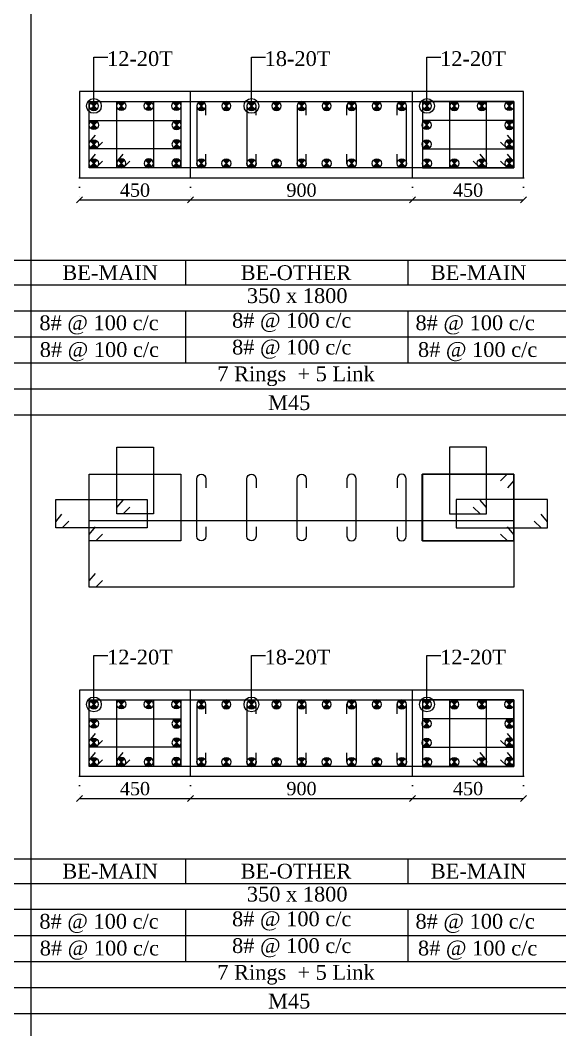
# Model space of a CAD drawing. Header units: millimetres. Extents: x 303 to 27724, y 300 to 68956.
# Drawn here: x 18907 to 21094, y 17900 to 21996 of the extents above; entities that cross this region are included whole.
import ezdxf

# ---------------------------------------------------------------- set-up
doc = ezdxf.new("R2010")
doc.units = ezdxf.units.MM
doc.linetypes.add('( Hidden )', pattern=[0.375, 0.25, -0.125])
doc.linetypes.add('DOT2', pattern=[0.125, 0, -0.125])
doc.layers.get('Defpoints').update_dxf_attribs({"lineweight": 0})
for name, color, linetype, lineweight in [('S-COL. STEEL DIA', 1, 'Continuous', 9), ('S-DIM FOOTING', 7, 'Continuous', 0), ('S-SECTION', 5, 'Continuous', 0), ('S-SECTION MARK', 7, 'Continuous', 0), ('S-SHEET', 7, 'Continuous', 0), ('S-STEEL', 1, 'Continuous', 9), ('S-STEEL-1', 1, 'Continuous', 0), ('S-STEEL-1 C.S.', 106, 'Continuous', 0), ('S-TEXT', 7, 'Continuous', 0)]:
    doc.layers.add(name, color=color, linetype=linetype, lineweight=lineweight)
doc.styles.add('AR', font='ARIALUNI.TTF', dxfattribs={"width": 0.8})
doc.styles.add('S-ROMANS', font='times.ttf')
doc.styles.add('TEXT', font='times.ttf')
doc.dimstyles.new('100', dxfattribs={"dimtxt": 180, "dimasz": 80, "dimexe": 0.18, "dimexo": 0.0625, "dimgap": 1, "dimtad": 1, "dimdec": 0, "dimzin": 0, "dimdsep": 46, "dimtxsty": 'AR', "dimblk": 'DOT', "dimcen": 0.09, "dimse1": 1, "dimse2": 1, "dimclrd": 50, "dimclrt": 256, "dimadec": 0, "dimazin": 0, "dimtfac": 1, "dimtdec": 0, "dimtix": 1, "dimtofl": 0, "dimtmove": 2, "dimatfit": 0, "dimfxl": 1, "dimtolj": 1, "dimtzin": 0, "dimlwd": -1, "dimarcsym": 0})
doc.dimstyles.new('SETU', dxfattribs={"dimtxt": 230, "dimasz": 0.2, "dimexe": 0.1, "dimexo": 0.1, "dimgap": 0.05, "dimtad": 1, "dimdec": 0, "dimzin": 0, "dimdsep": 46, "dimtxsty": 'TEXT', "dimblk": 'OBLIQUE', "dimcen": 0.09, "dimdle": 0.1, "dimclrd": 4, "dimclre": 256, "dimclrt": 256, "dimadec": 1, "dimazin": 0, "dimtfac": 1, "dimtdec": 0, "dimtix": 1, "dimtofl": 0, "dimtmove": 2, "dimatfit": 0, "dimfxl": 1, "dimtolj": 1, "dimtzin": 0, "dimlwd": -1, "dimlwe": -1, "dimarcsym": 1})

# ---------------------------------------------------------------- blocks, each defined once
blk = doc.blocks.new('*U18')
at = {"layer": 'S-COL. STEEL DIA'}
h = blk.add_hatch(color=256, dxfattribs=at)
h.dxf.hatch_style = 1
h.paths.add_polyline_path([(0, 0), (0, -18.5, 0.198912), (13, -13)])
h.paths.add_polyline_path([(0, 0), (-13, -13, 0.198912), (0, -18.5)])
h.paths.add_polyline_path([(0, 18.5, 0.198912), (-13, 13), (0, 0)])
h.paths.add_polyline_path([(13, 13, 0.198912), (0, 18.5), (0, 0)])
at = {"layer": 'S-COL. STEEL DIA', "lineweight": 5}
for p, q in [((-13, 13), (13, -13)), ((13, 13), (-13, -13))]:
    blk.add_line(p, q, dxfattribs=at)
blk.add_circle((0, 0), 18.5, dxfattribs=at)
blk = doc.blocks.new('_Oblique')
at = {"color": 0, "linetype": 'ByBlock', "lineweight": -2}
blk.add_line((-0.5, -0.5), (0.5, 0.5), dxfattribs=at)
blk = doc.blocks.new('*D1758')
at = {"layer": 'Defpoints', "color": 0}
for p in [(19146.8, 18928.8), (19596.8, 18928.8), (19596.8, 18838.9)]:
    blk.add_point(p, dxfattribs=at)
at = {"layer": 'S-DIM FOOTING', "linetype": 'DOT2', "ltscale": 300}
for p, q in [((19146.8, 18928.7), (19146.8, 18838.8)), ((19596.8, 18928.7), (19596.8, 18838.8))]:
    blk.add_line(p, q, dxfattribs=at)
at = {"layer": 'S-DIM FOOTING', "ltscale": 300}
blk.add_line((19146.7, 18838.9), (19596.9, 18838.9), dxfattribs=at)
at = {"layer": 'S-DIM FOOTING', "linetype": 'ByBlock', "xscale": 24, "yscale": 24, "zscale": 24, "rotation": 180}
blk.add_blockref('_Oblique', (19146.8, 18838.9), dxfattribs=at)
at = {"layer": 'S-DIM FOOTING', "linetype": 'ByBlock', "xscale": 24, "yscale": 24, "zscale": 24}
blk.add_blockref('_Oblique', (19596.8, 18838.9), dxfattribs=at)
at = {"layer": 'S-DIM FOOTING', "insert": (19371.8, 18878.4), "char_height": 54, "attachment_point": 5, "style": 'TEXT'}
blk.add_mtext('\\A1;450', dxfattribs=at)
blk = doc.blocks.new('*D1759')
at = {"layer": 'Defpoints', "color": 0}
for p in [(19596.8, 18928.8), (20496.8, 18928.8), (20496.8, 18838.9)]:
    blk.add_point(p, dxfattribs=at)
at = {"layer": 'S-DIM FOOTING', "linetype": 'DOT2', "ltscale": 300}
for p, q in [((19596.8, 18928.7), (19596.8, 18838.8)), ((20496.8, 18928.7), (20496.8, 18838.8))]:
    blk.add_line(p, q, dxfattribs=at)
at = {"layer": 'S-DIM FOOTING', "ltscale": 300}
blk.add_line((19596.7, 18838.9), (20496.9, 18838.9), dxfattribs=at)
at = {"layer": 'S-DIM FOOTING', "linetype": 'ByBlock', "xscale": 24, "yscale": 24, "zscale": 24, "rotation": 180}
blk.add_blockref('_Oblique', (19596.8, 18838.9), dxfattribs=at)
at = {"layer": 'S-DIM FOOTING', "linetype": 'ByBlock', "xscale": 24, "yscale": 24, "zscale": 24}
blk.add_blockref('_Oblique', (20496.8, 18838.9), dxfattribs=at)
at = {"layer": 'S-DIM FOOTING', "insert": (20046.8, 18878.5), "char_height": 54, "attachment_point": 5, "style": 'TEXT'}
blk.add_mtext('\\A1;900', dxfattribs=at)
blk = doc.blocks.new('*D1760')
at = {"layer": 'Defpoints', "color": 0}
for p in [(20496.8, 18928.8), (20946.8, 18928.8), (20946.8, 18838.9)]:
    blk.add_point(p, dxfattribs=at)
at = {"layer": 'S-DIM FOOTING', "linetype": 'DOT2', "ltscale": 300}
for p, q in [((20496.8, 18928.7), (20496.8, 18838.8)), ((20946.8, 18928.7), (20946.8, 18838.8))]:
    blk.add_line(p, q, dxfattribs=at)
at = {"layer": 'S-DIM FOOTING', "ltscale": 300}
blk.add_line((20496.7, 18838.9), (20946.9, 18838.9), dxfattribs=at)
at = {"layer": 'S-DIM FOOTING', "linetype": 'ByBlock', "xscale": 24, "yscale": 24, "zscale": 24, "rotation": 180}
blk.add_blockref('_Oblique', (20496.8, 18838.9), dxfattribs=at)
at = {"layer": 'S-DIM FOOTING', "linetype": 'ByBlock', "xscale": 24, "yscale": 24, "zscale": 24}
blk.add_blockref('_Oblique', (20946.8, 18838.9), dxfattribs=at)
at = {"layer": 'S-DIM FOOTING', "insert": (20721.8, 18878.4), "char_height": 54, "attachment_point": 5, "style": 'TEXT'}
blk.add_mtext('\\A1;450', dxfattribs=at)
blk = doc.blocks.new('_Dot')
at = {"linetype": 'ByBlock', "lineweight": -2}
blk.add_line((-0.5, 0), (-1, 0), dxfattribs=at)
at = {"linetype": 'ByBlock', "const_width": 0.5}
blk.add_lwpolyline([(-0.25, 0, 1), (0.25, 0, 1)], format="xyb", close=True, dxfattribs=at)
blk = doc.blocks.new('*D1812')
at = {"layer": 'Defpoints', "color": 0}
for p in [(19146.8, 21356.8), (19596.8, 21356.8), (19596.8, 21267)]:
    blk.add_point(p, dxfattribs=at)
at = {"layer": 'S-DIM FOOTING', "linetype": 'DOT2', "ltscale": 300}
for p, q in [((19146.8, 21356.7), (19146.8, 21266.9)), ((19596.8, 21356.7), (19596.8, 21266.9))]:
    blk.add_line(p, q, dxfattribs=at)
at = {"layer": 'S-DIM FOOTING', "ltscale": 300}
blk.add_line((19146.7, 21267), (19596.9, 21267), dxfattribs=at)
at = {"layer": 'S-DIM FOOTING', "linetype": 'ByBlock', "xscale": 24, "yscale": 24, "zscale": 24, "rotation": 180}
blk.add_blockref('_Oblique', (19146.8, 21267), dxfattribs=at)
at = {"layer": 'S-DIM FOOTING', "linetype": 'ByBlock', "xscale": 24, "yscale": 24, "zscale": 24}
blk.add_blockref('_Oblique', (19596.8, 21267), dxfattribs=at)
at = {"layer": 'S-DIM FOOTING', "insert": (19371.8, 21306.4), "char_height": 54, "attachment_point": 5, "style": 'TEXT'}
blk.add_mtext('\\A1;450', dxfattribs=at)
blk = doc.blocks.new('*D1813')
at = {"layer": 'Defpoints', "color": 0}
for p in [(19596.8, 21356.8), (20496.8, 21356.8), (20496.8, 21267)]:
    blk.add_point(p, dxfattribs=at)
at = {"layer": 'S-DIM FOOTING', "linetype": 'DOT2', "ltscale": 300}
for p, q in [((19596.8, 21356.7), (19596.8, 21266.9)), ((20496.8, 21356.7), (20496.8, 21266.9))]:
    blk.add_line(p, q, dxfattribs=at)
at = {"layer": 'S-DIM FOOTING', "ltscale": 300}
blk.add_line((19596.7, 21267), (20496.9, 21267), dxfattribs=at)
at = {"layer": 'S-DIM FOOTING', "linetype": 'ByBlock', "xscale": 24, "yscale": 24, "zscale": 24, "rotation": 180}
blk.add_blockref('_Oblique', (19596.8, 21267), dxfattribs=at)
at = {"layer": 'S-DIM FOOTING', "linetype": 'ByBlock', "xscale": 24, "yscale": 24, "zscale": 24}
blk.add_blockref('_Oblique', (20496.8, 21267), dxfattribs=at)
at = {"layer": 'S-DIM FOOTING', "insert": (20046.8, 21306.5), "char_height": 54, "attachment_point": 5, "style": 'TEXT'}
blk.add_mtext('\\A1;900', dxfattribs=at)
blk = doc.blocks.new('*D1814')
at = {"layer": 'Defpoints', "color": 0}
for p in [(20496.8, 21356.8), (20946.8, 21356.8), (20946.8, 21267)]:
    blk.add_point(p, dxfattribs=at)
at = {"layer": 'S-DIM FOOTING', "linetype": 'DOT2', "ltscale": 300}
for p, q in [((20496.8, 21356.7), (20496.8, 21266.9)), ((20946.8, 21356.7), (20946.8, 21266.9))]:
    blk.add_line(p, q, dxfattribs=at)
at = {"layer": 'S-DIM FOOTING', "ltscale": 300}
blk.add_line((20496.7, 21267), (20946.9, 21267), dxfattribs=at)
at = {"layer": 'S-DIM FOOTING', "linetype": 'ByBlock', "xscale": 24, "yscale": 24, "zscale": 24, "rotation": 180}
blk.add_blockref('_Oblique', (20496.8, 21267), dxfattribs=at)
at = {"layer": 'S-DIM FOOTING', "linetype": 'ByBlock', "xscale": 24, "yscale": 24, "zscale": 24}
blk.add_blockref('_Oblique', (20946.8, 21267), dxfattribs=at)
at = {"layer": 'S-DIM FOOTING', "insert": (20721.8, 21306.4), "char_height": 54, "attachment_point": 5, "style": 'TEXT'}
blk.add_mtext('\\A1;450', dxfattribs=at)

msp = doc.modelspace()

# ---------------------------------------------------------------- linework, layer by layer
at = {"layer": 'S-SECTION'}
for points, elevation in [([(20946.8, 21356.8), (20946.8, 21706.8), (19146.8, 21706.8), (19146.8, 21356.8)], 3.9), ([(20946.8, 18928.8), (20946.8, 19278.8), (19146.8, 19278.8), (19146.8, 18928.8)], 4)]:
    msp.add_lwpolyline(points, close=True, dxfattribs=dict(at, elevation=elevation))
at = {"layer": 'S-SHEET'}
for p, q in [((18949.8, 68956, 2.2), (18949.8, 299.8, 2.7)), ((303, 21022, 7.4), (27724.1, 21022, 7.4)), ((19577.2, 21021.9, -0.5), (19577.2, 20922.3, -0.5)), ((20477.2, 21021.9, -0.5), (20477.2, 20922.3, -0.5)), ((303, 20922.5, -0.4), (27724.1, 20922.5, -0.5)), ((303, 20817.3, -0.4), (27724.1, 20817.3, -0.5)), ((303, 20817.3, -0.4), (27724.1, 20817.3, -0.5)), ((19577.2, 20817.1, -0.5), (19577.2, 20605.8, -0.5)), ((20477.2, 20817.1, -0.5), (20477.2, 20605.8, -0.5)), ((303, 20711.5, -0.4), (27724.1, 20711.5, -0.5)), ((303, 20606, -0.4), (27724.1, 20606, -0.4)), ((303, 20500.5, -0.4), (27724.1, 20500.5, -0.5)), ((303, 18594, 7.5), (27724.1, 18594, 7.5)), ((19577.2, 18593.8, 3.3), (19577.2, 18494.3, 3.3)), ((20477.2, 18593.8, 3.3), (20477.2, 18494.3, 3.3)), ((303, 18494.4, -0.4), (27724.1, 18494.4, -0.4)), ((303, 18389.2, -0.4), (27724.1, 18389.2, -0.4)), ((303, 18389.2, -0.4), (27724.1, 18389.2, -0.4)), ((19577.2, 18389, 3.3), (19577.2, 18177.7, 3.3)), ((20477.2, 18389, 3.3), (20477.2, 18177.7, 3.3)), ((303, 18283.4, -0.4), (27724.1, 18283.4, -0.4)), ((303, 18177.9, -0.4), (27724.1, 18177.9, -0.4)), ((303, 18072.4, -0.4), (27724.1, 18072.4, -0.4))]:
    msp.add_line(p, q, dxfattribs=at)
at = {"layer": 'S-SHEET', "color": 0}
for p, q in [((303, 20394.9, -0.4), (27724.1, 20394.9, -0.5)), ((303, 17966.9, -0.4), (27724.1, 17966.9, -0.4))]:
    msp.add_line(p, q, dxfattribs=at)
at = {"layer": 'S-STEEL', "color": 1}
for points, elevation in [([(19240.3, 21424.2), (19212.8, 21396.8), (19186.8, 21396.8), (19186.8, 21666.8), (20907.6, 21666.8), (20907.6, 21396.8), (19186.8, 21396.8), (19186.8, 21421.9), (19212, 21452.7)], 3.9), ([(20853.2, 20127), (20880.8, 20154.3), (20906.8, 20154.3), (20906.8, 19884.3), (20536, 19884.3), (20536, 20154.3), (20906.8, 20154.3), (20906.8, 20129.3), (20881.6, 20098.4)], 4), ([(19240.3, 19723.5), (19212.8, 19696.2), (19186.8, 19696.2), (19186.8, 19966.2), (20907.6, 19966.2), (20907.6, 19696.2), (19186.8, 19696.2), (19186.8, 19721.2), (19212, 19752.1)], 4), ([(19240.3, 18996.1), (19212.8, 18968.8), (19186.8, 18968.8), (19186.8, 19238.8), (20907.6, 19238.8), (20907.6, 18968.8), (19186.8, 18968.8), (19186.8, 18993.8), (19212, 19024.7)], 4)]:
    msp.add_lwpolyline(points, dxfattribs=dict(at, elevation=elevation))
at = {"layer": 'S-STEEL', "color": 3}
for points, elevation in [([(19659.2, 21610.7), (19659.2, 21648.4, 1), (19622.3, 21648.4), (19622.3, 21415.3, 1), (19659.2, 21415.3), (19659.2, 21452.5)], 3.9), ([(19862.4, 21610.7), (19862.4, 21648.4, 1), (19825.5, 21648.4), (19825.5, 21415.3, 1), (19862.4, 21415.3), (19862.4, 21452.5)], 3.9), ([(20065.6, 21610.7), (20065.6, 21648.4, 1), (20028.7, 21648.4), (20028.7, 21415.3, 1), (20065.6, 21415.3), (20065.6, 21452.5)], 3.9), ([(20231.2, 21610.7), (20231.2, 21648.4, -1), (20268.1, 21648.4), (20268.1, 21415.3, -1), (20231.2, 21415.3), (20231.2, 21452.5)], 3.9), ([(20434.4, 21610.7), (20434.4, 21648.4, -1), (20471.3, 21648.4), (20471.3, 21415.3, -1), (20434.4, 21415.3), (20434.4, 21452.5)], 3.9), ([(19659.2, 19940.4), (19659.2, 19902.7, -1), (19622.3, 19902.7), (19622.3, 20135.8, -1), (19659.2, 20135.8), (19659.2, 20098.5)], 4), ([(19862.4, 19940.4), (19862.4, 19902.7, -1), (19825.5, 19902.7), (19825.5, 20135.8, -1), (19862.4, 20135.8), (19862.4, 20098.5)], 4), ([(20065.6, 19940.4), (20065.6, 19902.7, -1), (20028.7, 19902.7), (20028.7, 20135.8, -1), (20065.6, 20135.8), (20065.6, 20098.5)], 4), ([(20231.2, 19940.4), (20231.2, 19902.7, 1), (20268.1, 19902.7), (20268.1, 20135.8, 1), (20231.2, 20135.8), (20231.2, 20098.5)], 4), ([(20434.4, 19940.4), (20434.4, 19902.7, 1), (20471.3, 19902.7), (20471.3, 20135.8, 1), (20434.4, 20135.8), (20434.4, 20098.5)], 4), ([(19659.2, 19182.6), (19659.2, 19220.3, 1), (19622.3, 19220.3), (19622.3, 18987.2, 1), (19659.2, 18987.2), (19659.2, 19024.5)], 4), ([(19862.4, 19182.6), (19862.4, 19220.3, 1), (19825.5, 19220.3), (19825.5, 18987.2, 1), (19862.4, 18987.2), (19862.4, 19024.5)], 4), ([(20065.6, 19182.6), (20065.6, 19220.3, 1), (20028.7, 19220.3), (20028.7, 18987.2, 1), (20065.6, 18987.2), (20065.6, 19024.5)], 4), ([(20231.2, 19182.6), (20231.2, 19220.3, -1), (20268.1, 19220.3), (20268.1, 18987.2, -1), (20231.2, 18987.2), (20231.2, 19024.5)], 4), ([(20434.4, 19182.6), (20434.4, 19220.3, -1), (20471.3, 19220.3), (20471.3, 18987.2, -1), (20434.4, 18987.2), (20434.4, 19024.5)], 4)]:
    msp.add_lwpolyline(points, format="xyb", dxfattribs=dict(at, elevation=elevation))
at = {"layer": 'S-STEEL-1', "color": 6}
for points, elevation in [([(19240.3, 21424.2), (19212.8, 21396.8), (19186.8, 21396.8), (19186.8, 21666.8), (19557.6, 21666.8), (19557.6, 21396.8), (19186.8, 21396.8), (19186.8, 21421.9), (19212, 21452.7)], 3.9), ([(20854, 21424.2), (20881.6, 21396.8), (20907.6, 21396.8), (20907.6, 21666.8), (20536.8, 21666.8), (20536.8, 21396.8), (20907.6, 21396.8), (20907.6, 21421.9), (20882.4, 21452.7)], 3.9), ([(19240.3, 19911.6), (19212.8, 19884.3), (19186.8, 19884.3), (19186.8, 20154.3), (19557.6, 20154.3), (19557.6, 19884.3), (19186.8, 19884.3), (19186.8, 19909.3), (19212, 19940.2)], 4), ([(20854, 19911.6), (20881.6, 19884.3), (20907.6, 19884.3), (20907.6, 20154.3), (20536.8, 20154.3), (20536.8, 19884.3), (20907.6, 19884.3), (20907.6, 19909.3), (20882.4, 19940.2)], 4), ([(19240.3, 18996.1), (19212.8, 18968.8), (19186.8, 18968.8), (19186.8, 19238.8), (19557.6, 19238.8), (19557.6, 18968.8), (19186.8, 18968.8), (19186.8, 18993.8), (19212, 19024.7)], 4), ([(20854, 18996.1), (20881.6, 18968.8), (20907.6, 18968.8), (20907.6, 19238.8), (20536.8, 19238.8), (20536.8, 18968.8), (20907.6, 18968.8), (20907.6, 18993.8), (20882.4, 19024.7)], 4)]:
    msp.add_lwpolyline(points, dxfattribs=dict(at, elevation=elevation))
at = {"layer": 'S-STEEL-1', "color": 41}
for points, elevation in [([(19351.6, 21424.2), (19324.1, 21396.8), (19298.1, 21396.8), (19298.1, 21666.8), (19447.5, 21666.8), (19447.5, 21396.8), (19298.1, 21396.8), (19298.1, 21421.9), (19323.3, 21452.7)], 3.9), ([(20742.7, 21424.2), (20770.3, 21396.8), (20796.3, 21396.8), (20796.3, 21666.8), (20646.9, 21666.8), (20646.9, 21396.8), (20796.3, 21396.8), (20796.3, 21421.9), (20771.1, 21452.7)], 3.9), ([(19240.3, 21501.9), (19212.8, 21474.5), (19186.8, 21474.5), (19186.8, 21589.6), (19557.6, 21589.6), (19557.6, 21474.5), (19186.8, 21474.5), (19186.8, 21499.6), (19212, 21530.4)], 3.9), ([(20854, 21501.9), (20881.6, 21474.5), (20907.6, 21474.5), (20907.6, 21589.6), (20536.8, 21589.6), (20536.8, 21474.5), (20907.6, 21474.5), (20907.6, 21499.6), (20882.4, 21530.4)], 3.9), ([(19351.6, 20021), (19324.1, 19993.7), (19298.1, 19993.7), (19298.1, 20263.7), (19447.5, 20263.7), (19447.5, 19993.7), (19298.1, 19993.7), (19298.1, 20018.7), (19323.3, 20049.6)], 4), ([(20742.7, 20021), (20770.3, 19993.7), (20796.3, 19993.7), (20796.3, 20263.7), (20646.9, 20263.7), (20646.9, 19993.7), (20796.3, 19993.7), (20796.3, 20018.7), (20771.1, 20049.6)], 4), ([(19103.9, 19963.7), (19076.4, 19936.4), (19050.4, 19936.4), (19050.4, 20051.4), (19421.2, 20051.4), (19421.2, 19936.4), (19050.4, 19936.4), (19050.4, 19961.4), (19075.6, 19992.3)], 4), ([(20990.4, 19963.7), (21018, 19936.4), (21044, 19936.4), (21044, 20051.4), (20673.2, 20051.4), (20673.2, 19936.4), (21044, 19936.4), (21044, 19961.4), (21018.8, 19992.3)], 4), ([(19351.6, 18996.1), (19324.1, 18968.8), (19298.1, 18968.8), (19298.1, 19238.8), (19447.5, 19238.8), (19447.5, 18968.8), (19298.1, 18968.8), (19298.1, 18993.8), (19323.3, 19024.7)], 4), ([(20742.7, 18996.1), (20770.3, 18968.8), (20796.3, 18968.8), (20796.3, 19238.8), (20646.9, 19238.8), (20646.9, 18968.8), (20796.3, 18968.8), (20796.3, 18993.8), (20771.1, 19024.7)], 4), ([(19240.3, 19073.8), (19212.8, 19046.5), (19186.8, 19046.5), (19186.8, 19161.5), (19557.6, 19161.5), (19557.6, 19046.5), (19186.8, 19046.5), (19186.8, 19071.5), (19212, 19102.4)], 4), ([(20854, 19073.8), (20881.6, 19046.5), (20907.6, 19046.5), (20907.6, 19161.5), (20536.8, 19161.5), (20536.8, 19046.5), (20907.6, 19046.5), (20907.6, 19071.5), (20882.4, 19102.4)], 4)]:
    msp.add_lwpolyline(points, dxfattribs=dict(at, elevation=elevation))
at = {"layer": 'S-STEEL-1 C.S.', "color": 8, "linetype": '( Hidden )'}
for p, q in [((19596.8, 21356.8, 3.9), (19596.8, 21706.8, 3.9)), ((20496.8, 21356.8, 3.9), (20496.8, 21706.8, 3.9)), ((19596.8, 18928.8, 4), (19596.8, 19278.8, 4)), ((20496.8, 18928.8, 4), (20496.8, 19278.8, 4))]:
    msp.add_line(p, q, dxfattribs=at)

# ---------------------------------------------------------------- block references
at = {"layer": 'S-COL. STEEL DIA', "xscale": -1, "rotation": 180}
for p in [(19205.2, 21648.4, 3.9), (19640.7, 21648.4, 3.9), (19742.3, 21648.4, 3.9), (19844, 21648.4, 3.9), (19945.6, 21648.4, 3.9), (20047.2, 21648.4, 3.9), (20148.8, 21648.4, 3.9), (20250.4, 21648.4, 3.9), (20352, 21648.4, 3.9), (20453.6, 21648.4, 3.9), (20555.2, 21648.4, 3.9), (20666.5, 21648.4, 3.9), (20777.8, 21648.4, 3.9), (19205.2, 19220.3, 4), (19640.7, 19220.3, 4), (19742.3, 19220.3, 4), (19844, 19220.3, 4), (19945.6, 19220.3, 4), (20047.2, 19220.3, 4), (20148.8, 19220.3, 4), (20250.4, 19220.3, 4), (20352, 19220.3, 4), (20453.6, 19220.3, 4), (20555.2, 19220.3, 4), (20666.5, 19220.3, 4), (20777.8, 19220.3, 4)]:
    msp.add_blockref('*U18', p, dxfattribs=at)
at = {"layer": 'S-COL. STEEL DIA', "rotation": 180}
for p in [(19316.5, 21648.4, 3.9), (19427.8, 21648.4, 3.9), (19539.1, 21648.4, 3.9), (20889.1, 21648.4, 3.9), (19316.5, 19220.3, 4), (19427.8, 19220.3, 4), (19539.1, 19220.3, 4), (20889.1, 19220.3, 4)]:
    msp.add_blockref('*U18', p, dxfattribs=at)
at = {"layer": 'S-COL. STEEL DIA'}
for p in [(19205.2, 21570.7, 3.9), (20554, 21570.7, 3.9), (19205.2, 21493, 3.9), (20554, 21493, 3.9), (19205.2, 21415.3, 3.9), (19640.7, 21415.3, 3.9), (19742.3, 21415.3, 3.9), (19844, 21415.3, 3.9), (19945.6, 21415.3, 3.9), (20047.2, 21415.3, 3.9), (20148.8, 21415.3, 3.9), (20250.4, 21415.3, 3.9), (20352, 21415.3, 3.9), (20453.6, 21415.3, 3.9), (20555.2, 21415.3, 3.9), (20666.5, 21415.3, 3.9), (20777.8, 21415.3, 3.9), (19205.2, 19142.6, 4), (20554, 19142.6, 4), (19205.2, 19064.9, 4), (20554, 19064.9, 4), (19205.2, 18987.2, 4), (19640.7, 18987.2, 4), (19742.3, 18987.2, 4), (19844, 18987.2, 4), (19945.6, 18987.2, 4), (20047.2, 18987.2, 4), (20148.8, 18987.2, 4), (20250.4, 18987.2, 4), (20352, 18987.2, 4), (20453.6, 18987.2, 4), (20555.2, 18987.2, 4), (20666.5, 18987.2, 4), (20777.8, 18987.2, 4)]:
    msp.add_blockref('*U18', p, dxfattribs=at)
at = {"layer": 'S-COL. STEEL DIA', "xscale": -1}
for p in [(19540.3, 21570.7, 3.9), (20889.1, 21570.7, 3.9), (19540.3, 21493, 3.9), (20889.1, 21493, 3.9), (19316.5, 21415.3, 3.9), (19427.8, 21415.3, 3.9), (19539.1, 21415.3, 3.9), (20889.1, 21415.3, 3.9), (19540.3, 19142.6, 4), (20889.1, 19142.6, 4), (19540.3, 19064.9, 4), (20889.1, 19064.9, 4), (19316.5, 18987.2, 4), (19427.8, 18987.2, 4), (19539.1, 18987.2, 4), (20889.1, 18987.2, 4)]:
    msp.add_blockref('*U18', p, dxfattribs=at)

# ---------------------------------------------------------------- texts
at = {"layer": 'S-TEXT', "color": 7, "style": 'TEXT'}
for s, p in [('12-20T', (19258.6, 21810.4, 3.9)), ('18-20T', (19897.3, 21810.4, 3.9)), ('12-20T', (20608.6, 21810.4, 3.9)), ('12-20T', (19258.6, 19382.4, 4)), ('18-20T', (19897.3, 19382.4, 4)), ('12-20T', (20608.6, 19382.4, 4))]:
    msp.add_text(s, height=60, dxfattribs=at).set_placement(p)
at = {"layer": 'S-TEXT', "style": 'S-ROMANS'}
for s, p in [('BE-MAIN ', (19077.3, 20942.1, -0.5)), ('BE-OTHER', (19800.3, 20942.1, -0.5)), ('BE-MAIN ', (20570.8, 20942.1, -0.5)), ('350 x 1800', (19825.5, 20848.8, -0.5)), ('8# @ 100 c/c', (19765.3, 20748.6, -0.5)), ('8# @ 100 c/c', (18984.3, 20738.6, -0.5)), ('8# @ 100 c/c', (20508.8, 20738.6, -0.5)), ('8# @ 100 c/c', (18985.8, 20630, -0.5)), ('8# @ 100 c/c', (19765.3, 20640, -0.5)), ('8# @ 100 c/c', (20518.8, 20630, -0.5)), ('7 Rings  + 5 Link', (19705.5, 20531.5, -0.5)), ('M45', (19911.4, 20414.7, -0.5)), ('BE-MAIN ', (19077.3, 18514, 3.3)), ('BE-OTHER', (19800.3, 18514, 3.3)), ('BE-MAIN ', (20570.8, 18514, 3.3)), ('350 x 1800', (19825.5, 18420.8, 3.3)), ('8# @ 100 c/c', (18984.3, 18310.5, 3.3)), ('8# @ 100 c/c', (19765.3, 18320.5, 3.3)), ('8# @ 100 c/c', (20508.8, 18310.5, 3.3)), ('8# @ 100 c/c', (19765.3, 18211.9, 3.3)), ('8# @ 100 c/c', (18985.8, 18201.9, 3.3)), ('8# @ 100 c/c', (20518.8, 18201.9, 3.3)), ('7 Rings  + 5 Link', (19705.5, 18103.4, 3.3)), ('M45', (19911.4, 17986.7, 3.3))]:
    msp.add_text(s, height=60, dxfattribs=at).set_placement(p)

# ---------------------------------------------------------------- dimensions: what is measured, and where the dimension line sits
at = {"layer": 'S-DIM FOOTING', "ltscale": 300}
for base, p1, p2, picture, middle in [((19596.8, 21267, 3.5), (19146.8, 21356.8, 3.9), (19596.8, 21356.8, 3.9), '*D1812', (19371.8, 21306.4, 3.5)), ((20496.8, 21267, 3.5), (19596.8, 21356.8, 3.9), (20496.8, 21356.8, 3.9), '*D1813', (20046.8, 21306.5, 3.5)), ((20946.8, 21267, 3.5), (20496.8, 21356.8, 3.9), (20946.8, 21356.8, 3.9), '*D1814', (20721.8, 21306.4, 3.5)), ((19596.8, 18838.9, 3.6), (19146.8, 18928.8, 4), (19596.8, 18928.8, 4), '*D1758', (19371.8, 18878.4, 3.6)), ((20496.8, 18838.9, 3.6), (19596.8, 18928.8, 4), (20496.8, 18928.8, 4), '*D1759', (20046.8, 18878.5, 3.6)), ((20946.8, 18838.9, 3.6), (20496.8, 18928.8, 4), (20946.8, 18928.8, 4), '*D1760', (20721.8, 18878.4, 3.6))]:
    dim = msp.add_linear_dim(base=base, p1=p1, p2=p2, angle=180, dimstyle='SETU', override={"dimscale": 1.2, "dimtxt": 45, "dimasz": 20, "dimgap": 10, "dimblk1": 'Oblique', "dimblk2": 'Oblique', "dimsah": 1, "dimclrd": 256, "dimarcsym": 1}, dxfattribs=at)
    dim.commit()
    dim.dimension.update_dxf_attribs({"geometry": picture, "text_midpoint": middle})

# ---------------------------------------------------------------- leaders
at = {"layer": 'S-SECTION MARK'}
for points in [[(19205.2, 21648.4, 3.9), (19205.2, 21846.3, 3.9), (19261.7, 21846.3, 3.9)], [(19844, 21648.4, 3.9), (19844, 21846.3, 3.9), (19900.4, 21846.3, 3.9)], [(20555.2, 21648.4, 3.9), (20555.2, 21846.3, 3.9), (20611.7, 21846.3, 3.9)], [(19205.2, 19220.3, 4), (19205.2, 19418.2, 4), (19261.7, 19418.2, 4)], [(19844, 19220.3, 4), (19844, 19418.2, 4), (19900.4, 19418.2, 4)], [(20555.2, 19220.3, 4), (20555.2, 19418.2, 4), (20611.7, 19418.2, 4)]]:
    msp.add_leader(points, dimstyle='100', override={"dimasz": 60, "dimtad": 0, "dimclrd": 256, "dimldrblk": 'DotBlank', "dimfxl": 50, "dimfxlon": 1, "dimarcsym": 1}, dxfattribs=at)

doc.saveas('drawing.dxf')
